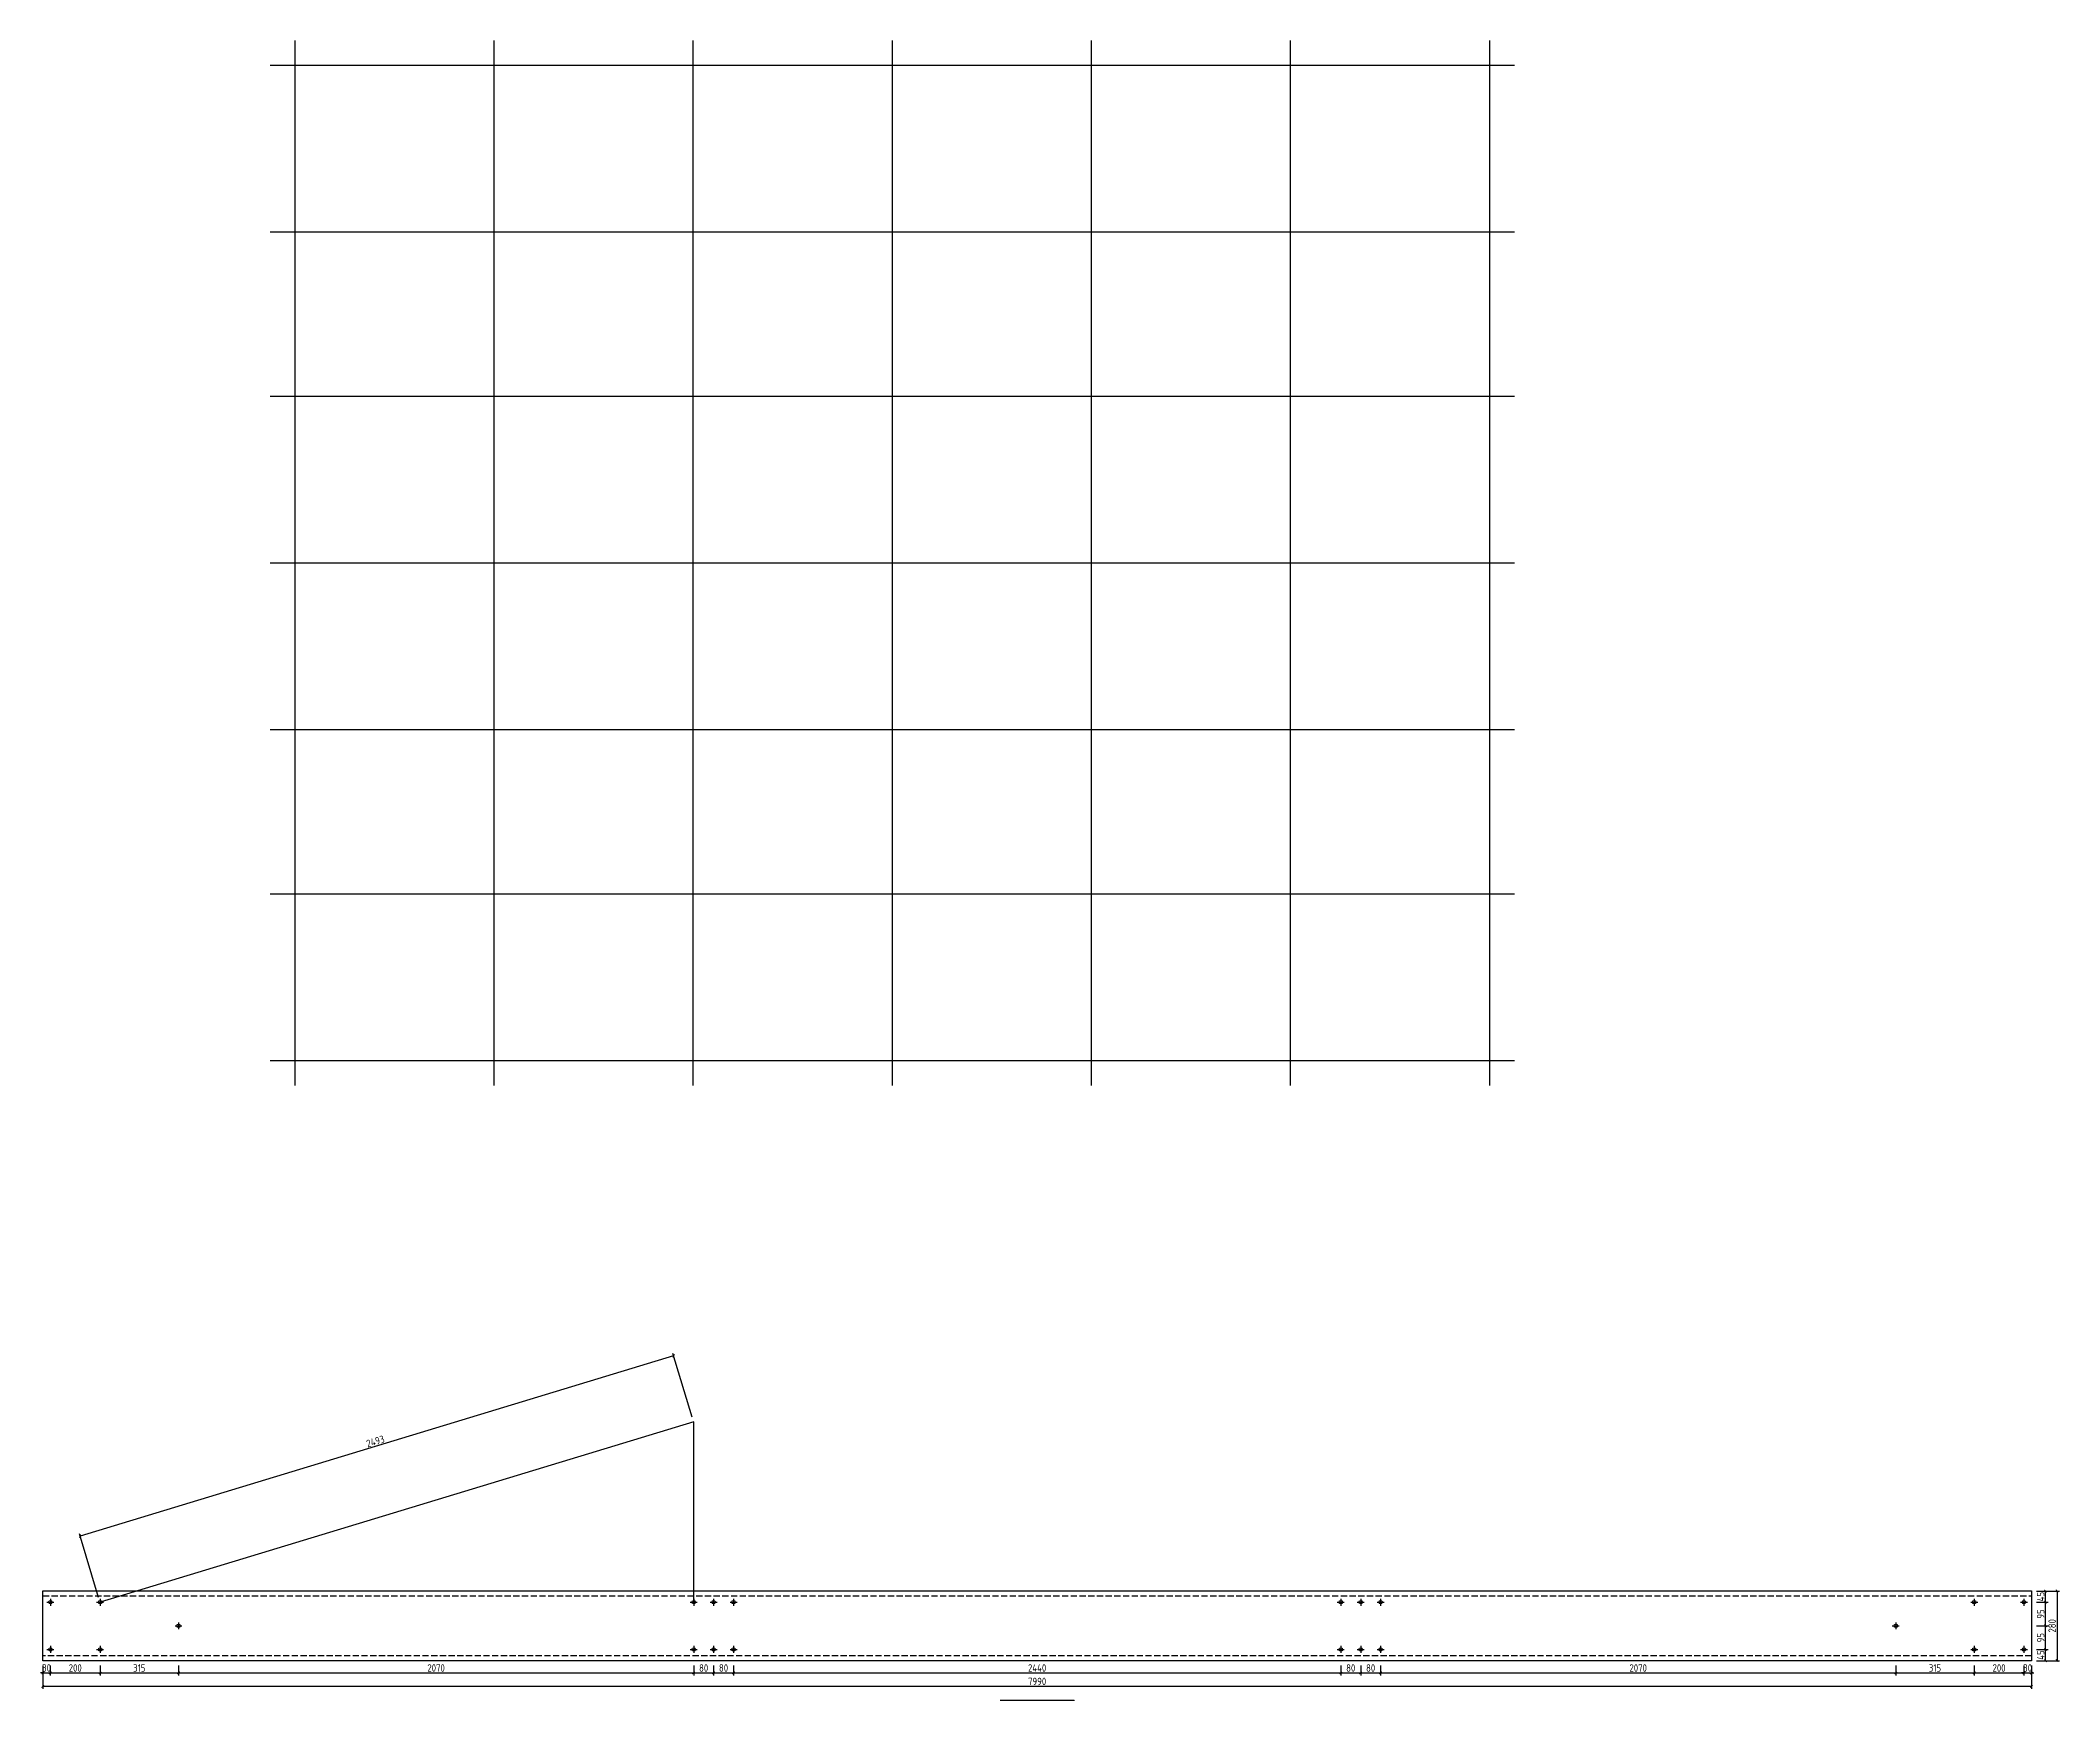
# Model space of a CAD drawing. Extents: x -196983 to 471790, y -783661 to 190401.
# Drawn here: x 89695 to 170828, y 5209 to 71930 of the extents above; entities that cross this region are included whole.
import ezdxf

# ---------------------------------------------------------------- set-up
doc = ezdxf.new("R2010")
doc.units = 0
doc.header["$LTSCALE"] = 1000
doc.header["$MEASUREMENT"] = 0
doc.linetypes.add('DASH', pattern=[0.35, 0.25, -0.1])
doc.layers.add('_TCH_MASK', color=7, linetype='Continuous')
doc.layers.add('DOTE', color=1, linetype='Continuous')
doc.styles.get("Standard").update_dxf_attribs({"font": 'gbenor.shx', "bigfont": 'gbcbig.shx'})
doc.dimstyles.get("Standard").update_dxf_attribs({"dimscale": 100, "dimtxt": 3.5, "dimasz": 1, "dimexe": 2.5, "dimexo": 3, "dimgap": 1.5, "dimtad": 1, "dimdec": 0, "dimzin": 0, "dimdsep": 46, "dimtxsty": 'Standard', "dimblk": 'ARCHTICK', "dimcen": 0.09, "dimadec": 0, "dimazin": 0, "dimtfac": 1, "dimtdec": 0, "dimtix": 1, "dimtmove": 2, "dimatfit": 3, "dimfxl": 1, "dimtolj": 1, "dimtzin": 0, "dimarcsym": 0})

# ---------------------------------------------------------------- blocks, each defined once
blk = doc.blocks.new('_ArchTick')
at = {"color": 0, "linetype": 'ByBlock', "const_width": 0.4}
blk.add_lwpolyline([(-0.5, -0.5), (0.5, 0.5)], dxfattribs=at)
blk = doc.blocks.new('*D23')
at = {"layer": '_TCH_MASK', "color": 0, "lineweight": -2}
for p, q in [((89795, 6614), (89795, 6221)), ((90095, 6614), (90095, 6221)), ((89795, 6321), (89695, 6321)), ((89795, 6321), (90095, 6321)), ((90095, 6321), (90195, 6321))]:
    blk.add_line(p, q, dxfattribs=at)
at = {"layer": 'Defpoints', "color": 0}
for p in [(89795, 6814), (90095, 6814), (90095, 6321)]:
    blk.add_point(p, dxfattribs=at)
at = {"layer": '_TCH_MASK', "color": 0, "lineweight": -2, "xscale": 100, "yscale": 100, "zscale": 100}
blk.add_blockref('_ArchTick', (89795, 6321), dxfattribs=at)
at = {"layer": '_TCH_MASK', "color": 0, "lineweight": -2, "xscale": 100, "yscale": 100, "zscale": 100, "rotation": 180}
blk.add_blockref('_ArchTick', (90095, 6321), dxfattribs=at)
at = {"layer": '_TCH_MASK', "color": 0, "lineweight": 15, "insert": (89945, 6521), "char_height": 300, "attachment_point": 5}
blk.add_mtext('\\A1;30', dxfattribs=at)
blk = doc.blocks.new('*D24')
at = {"layer": '_TCH_MASK', "color": 0, "lineweight": -2}
for p, q in [((90095, 6614), (90095, 6221)), ((92095, 6614), (92095, 6221)), ((90095, 6321), (92095, 6321))]:
    blk.add_line(p, q, dxfattribs=at)
at = {"layer": 'Defpoints', "color": 0}
for p in [(90095, 6814), (92095, 6814), (92095, 6321)]:
    blk.add_point(p, dxfattribs=at)
at = {"layer": '_TCH_MASK', "color": 0, "lineweight": -2, "xscale": 100, "yscale": 100, "zscale": 100, "rotation": 180}
blk.add_blockref('_ArchTick', (90095, 6321), dxfattribs=at)
at = {"layer": '_TCH_MASK', "color": 0, "lineweight": -2, "xscale": 100, "yscale": 100, "zscale": 100}
blk.add_blockref('_ArchTick', (92095, 6321), dxfattribs=at)
at = {"layer": '_TCH_MASK', "color": 0, "lineweight": 15, "insert": (91095, 6521), "char_height": 300, "attachment_point": 5}
blk.add_mtext('\\A1;200', dxfattribs=at)
blk = doc.blocks.new('*D25')
at = {"layer": '_TCH_MASK', "color": 0, "lineweight": -2}
for p, q in [((92095, 6614), (92095, 6221)), ((95245, 6614), (95245, 6221)), ((92095, 6321), (95245, 6321))]:
    blk.add_line(p, q, dxfattribs=at)
at = {"layer": 'Defpoints', "color": 0}
for p in [(92095, 6814), (95245, 6814), (95245, 6321)]:
    blk.add_point(p, dxfattribs=at)
at = {"layer": '_TCH_MASK', "color": 0, "lineweight": -2, "xscale": 100, "yscale": 100, "zscale": 100, "rotation": 180}
blk.add_blockref('_ArchTick', (92095, 6321), dxfattribs=at)
at = {"layer": '_TCH_MASK', "color": 0, "lineweight": -2, "xscale": 100, "yscale": 100, "zscale": 100}
blk.add_blockref('_ArchTick', (95245, 6321), dxfattribs=at)
at = {"layer": '_TCH_MASK', "color": 0, "lineweight": 15, "insert": (93670, 6521), "char_height": 300, "attachment_point": 5}
blk.add_mtext('\\A1;315', dxfattribs=at)
blk = doc.blocks.new('*D26')
at = {"layer": '_TCH_MASK', "color": 0, "lineweight": -2}
for p, q in [((95245, 6614), (95245, 6221)), ((115945, 6614), (115945, 6221)), ((95245, 6321), (115945, 6321))]:
    blk.add_line(p, q, dxfattribs=at)
at = {"layer": 'Defpoints', "color": 0}
for p in [(95245, 6814), (115945, 6814), (115945, 6321)]:
    blk.add_point(p, dxfattribs=at)
at = {"layer": '_TCH_MASK', "color": 0, "lineweight": -2, "xscale": 100, "yscale": 100, "zscale": 100, "rotation": 180}
blk.add_blockref('_ArchTick', (95245, 6321), dxfattribs=at)
at = {"layer": '_TCH_MASK', "color": 0, "lineweight": -2, "xscale": 100, "yscale": 100, "zscale": 100}
blk.add_blockref('_ArchTick', (115945, 6321), dxfattribs=at)
at = {"layer": '_TCH_MASK', "color": 0, "lineweight": 15, "insert": (105595, 6521), "char_height": 300, "attachment_point": 5}
blk.add_mtext('\\A1;2070', dxfattribs=at)
blk = doc.blocks.new('*D27')
at = {"layer": '_TCH_MASK', "color": 0, "lineweight": -2}
for p, q in [((115945, 6614), (115945, 6221)), ((116745, 6614), (116745, 6221)), ((115945, 6321), (116745, 6321))]:
    blk.add_line(p, q, dxfattribs=at)
at = {"layer": 'Defpoints', "color": 0}
for p in [(115945, 6814), (116745, 6814), (116745, 6321)]:
    blk.add_point(p, dxfattribs=at)
at = {"layer": '_TCH_MASK', "color": 0, "lineweight": -2, "xscale": 100, "yscale": 100, "zscale": 100, "rotation": 180}
blk.add_blockref('_ArchTick', (115945, 6321), dxfattribs=at)
at = {"layer": '_TCH_MASK', "color": 0, "lineweight": -2, "xscale": 100, "yscale": 100, "zscale": 100}
blk.add_blockref('_ArchTick', (116745, 6321), dxfattribs=at)
at = {"layer": '_TCH_MASK', "color": 0, "lineweight": 15, "insert": (116345, 6521), "char_height": 300, "attachment_point": 5}
blk.add_mtext('\\A1;80', dxfattribs=at)
blk = doc.blocks.new('*D28')
at = {"layer": '_TCH_MASK', "color": 0, "lineweight": -2}
for p, q in [((116745, 6614), (116745, 6221)), ((117545, 6614), (117545, 6221)), ((116745, 6321), (117545, 6321))]:
    blk.add_line(p, q, dxfattribs=at)
at = {"layer": 'Defpoints', "color": 0}
for p in [(116745, 6814), (117545, 6814), (117545, 6321)]:
    blk.add_point(p, dxfattribs=at)
at = {"layer": '_TCH_MASK', "color": 0, "lineweight": -2, "xscale": 100, "yscale": 100, "zscale": 100, "rotation": 180}
blk.add_blockref('_ArchTick', (116745, 6321), dxfattribs=at)
at = {"layer": '_TCH_MASK', "color": 0, "lineweight": -2, "xscale": 100, "yscale": 100, "zscale": 100}
blk.add_blockref('_ArchTick', (117545, 6321), dxfattribs=at)
at = {"layer": '_TCH_MASK', "color": 0, "lineweight": 15, "insert": (117145, 6521), "char_height": 300, "attachment_point": 5}
blk.add_mtext('\\A1;80', dxfattribs=at)
blk = doc.blocks.new('*D29')
at = {"layer": '_TCH_MASK', "color": 0, "lineweight": -2}
for p, q in [((117545, 6614), (117545, 6221)), ((141945, 6614), (141945, 6221)), ((117545, 6321), (141945, 6321))]:
    blk.add_line(p, q, dxfattribs=at)
at = {"layer": 'Defpoints', "color": 0}
for p in [(117545, 6814), (141945, 6814), (141945, 6321)]:
    blk.add_point(p, dxfattribs=at)
at = {"layer": '_TCH_MASK', "color": 0, "lineweight": -2, "xscale": 100, "yscale": 100, "zscale": 100, "rotation": 180}
blk.add_blockref('_ArchTick', (117545, 6321), dxfattribs=at)
at = {"layer": '_TCH_MASK', "color": 0, "lineweight": -2, "xscale": 100, "yscale": 100, "zscale": 100}
blk.add_blockref('_ArchTick', (141945, 6321), dxfattribs=at)
at = {"layer": '_TCH_MASK', "color": 0, "lineweight": 15, "insert": (129745, 6521), "char_height": 300, "attachment_point": 5}
blk.add_mtext('\\A1;2440', dxfattribs=at)
blk = doc.blocks.new('*D30')
at = {"layer": '_TCH_MASK', "color": 0, "lineweight": -2}
for p, q in [((141945, 6614), (141945, 6221)), ((142745, 6614), (142745, 6221)), ((141945, 6321), (142745, 6321))]:
    blk.add_line(p, q, dxfattribs=at)
at = {"layer": 'Defpoints', "color": 0}
for p in [(141945, 6814), (142745, 6814), (142745, 6321)]:
    blk.add_point(p, dxfattribs=at)
at = {"layer": '_TCH_MASK', "color": 0, "lineweight": -2, "xscale": 100, "yscale": 100, "zscale": 100, "rotation": 180}
blk.add_blockref('_ArchTick', (141945, 6321), dxfattribs=at)
at = {"layer": '_TCH_MASK', "color": 0, "lineweight": -2, "xscale": 100, "yscale": 100, "zscale": 100}
blk.add_blockref('_ArchTick', (142745, 6321), dxfattribs=at)
at = {"layer": '_TCH_MASK', "color": 0, "lineweight": 15, "insert": (142345, 6521), "char_height": 300, "attachment_point": 5}
blk.add_mtext('\\A1;80', dxfattribs=at)
blk = doc.blocks.new('*D31')
at = {"layer": '_TCH_MASK', "color": 0, "lineweight": -2}
for p, q in [((142745, 6614), (142745, 6221)), ((143545, 6614), (143545, 6221)), ((142745, 6321), (143545, 6321))]:
    blk.add_line(p, q, dxfattribs=at)
at = {"layer": 'Defpoints', "color": 0}
for p in [(142745, 6814), (143545, 6814), (143545, 6321)]:
    blk.add_point(p, dxfattribs=at)
at = {"layer": '_TCH_MASK', "color": 0, "lineweight": -2, "xscale": 100, "yscale": 100, "zscale": 100, "rotation": 180}
blk.add_blockref('_ArchTick', (142745, 6321), dxfattribs=at)
at = {"layer": '_TCH_MASK', "color": 0, "lineweight": -2, "xscale": 100, "yscale": 100, "zscale": 100}
blk.add_blockref('_ArchTick', (143545, 6321), dxfattribs=at)
at = {"layer": '_TCH_MASK', "color": 0, "lineweight": 15, "insert": (143145, 6521), "char_height": 300, "attachment_point": 5}
blk.add_mtext('\\A1;80', dxfattribs=at)
blk = doc.blocks.new('*D32')
at = {"layer": '_TCH_MASK', "color": 0, "lineweight": -2}
for p, q in [((143545, 6614), (143545, 6221)), ((164245, 6614), (164245, 6221)), ((143545, 6321), (164245, 6321))]:
    blk.add_line(p, q, dxfattribs=at)
at = {"layer": 'Defpoints', "color": 0}
for p in [(143545, 6814), (164245, 6814), (164245, 6321)]:
    blk.add_point(p, dxfattribs=at)
at = {"layer": '_TCH_MASK', "color": 0, "lineweight": -2, "xscale": 100, "yscale": 100, "zscale": 100, "rotation": 180}
blk.add_blockref('_ArchTick', (143545, 6321), dxfattribs=at)
at = {"layer": '_TCH_MASK', "color": 0, "lineweight": -2, "xscale": 100, "yscale": 100, "zscale": 100}
blk.add_blockref('_ArchTick', (164245, 6321), dxfattribs=at)
at = {"layer": '_TCH_MASK', "color": 0, "lineweight": 15, "insert": (153895, 6521), "char_height": 300, "attachment_point": 5}
blk.add_mtext('\\A1;2070', dxfattribs=at)
blk = doc.blocks.new('*D33')
at = {"layer": '_TCH_MASK', "color": 0, "lineweight": -2}
for p, q in [((164245, 6614), (164245, 6221)), ((167395, 6614), (167395, 6221)), ((164245, 6321), (167395, 6321))]:
    blk.add_line(p, q, dxfattribs=at)
at = {"layer": 'Defpoints', "color": 0}
for p in [(164245, 6814), (167395, 6814), (167395, 6321)]:
    blk.add_point(p, dxfattribs=at)
at = {"layer": '_TCH_MASK', "color": 0, "lineweight": -2, "xscale": 100, "yscale": 100, "zscale": 100, "rotation": 180}
blk.add_blockref('_ArchTick', (164245, 6321), dxfattribs=at)
at = {"layer": '_TCH_MASK', "color": 0, "lineweight": -2, "xscale": 100, "yscale": 100, "zscale": 100}
blk.add_blockref('_ArchTick', (167395, 6321), dxfattribs=at)
at = {"layer": '_TCH_MASK', "color": 0, "lineweight": 15, "insert": (165820, 6521), "char_height": 300, "attachment_point": 5}
blk.add_mtext('\\A1;315', dxfattribs=at)
blk = doc.blocks.new('*D34')
at = {"layer": '_TCH_MASK', "color": 0, "lineweight": -2}
for p, q in [((167395, 6614), (167395, 6221)), ((169395, 6614), (169395, 6221)), ((167395, 6321), (169395, 6321))]:
    blk.add_line(p, q, dxfattribs=at)
at = {"layer": 'Defpoints', "color": 0}
for p in [(167395, 6814), (169395, 6814), (169395, 6321)]:
    blk.add_point(p, dxfattribs=at)
at = {"layer": '_TCH_MASK', "color": 0, "lineweight": -2, "xscale": 100, "yscale": 100, "zscale": 100, "rotation": 180}
blk.add_blockref('_ArchTick', (167395, 6321), dxfattribs=at)
at = {"layer": '_TCH_MASK', "color": 0, "lineweight": -2, "xscale": 100, "yscale": 100, "zscale": 100}
blk.add_blockref('_ArchTick', (169395, 6321), dxfattribs=at)
at = {"layer": '_TCH_MASK', "color": 0, "lineweight": 15, "insert": (168395, 6521), "char_height": 300, "attachment_point": 5}
blk.add_mtext('\\A1;200', dxfattribs=at)
blk = doc.blocks.new('*D35')
at = {"layer": '_TCH_MASK', "color": 0, "lineweight": -2}
for p, q in [((169395, 6614), (169395, 6221)), ((169695, 6614), (169695, 6221)), ((169395, 6321), (169295, 6321)), ((169395, 6321), (169695, 6321)), ((169695, 6321), (169795, 6321))]:
    blk.add_line(p, q, dxfattribs=at)
at = {"layer": 'Defpoints', "color": 0}
for p in [(169395, 6814), (169695, 6814), (169695, 6321)]:
    blk.add_point(p, dxfattribs=at)
at = {"layer": '_TCH_MASK', "color": 0, "lineweight": -2, "xscale": 100, "yscale": 100, "zscale": 100}
blk.add_blockref('_ArchTick', (169395, 6321), dxfattribs=at)
at = {"layer": '_TCH_MASK', "color": 0, "lineweight": -2, "xscale": 100, "yscale": 100, "zscale": 100, "rotation": 180}
blk.add_blockref('_ArchTick', (169695, 6321), dxfattribs=at)
at = {"layer": '_TCH_MASK', "color": 0, "lineweight": 15, "insert": (169545, 6521), "char_height": 300, "attachment_point": 5}
blk.add_mtext('\\A1;30', dxfattribs=at)
blk = doc.blocks.new('*D36')
at = {"layer": '_TCH_MASK', "color": 0, "lineweight": -2}
for p, q in [((89795, 6614), (89795, 5679)), ((169695, 6614), (169695, 5679)), ((169695, 5779), (89795, 5779))]:
    blk.add_line(p, q, dxfattribs=at)
at = {"layer": 'Defpoints', "color": 0}
for p in [(89795, 6814), (169695, 6814), (89795, 5779)]:
    blk.add_point(p, dxfattribs=at)
at = {"layer": '_TCH_MASK', "color": 0, "lineweight": -2, "xscale": 100, "yscale": 100, "zscale": 100, "rotation": 180}
blk.add_blockref('_ArchTick', (89795, 5779), dxfattribs=at)
at = {"layer": '_TCH_MASK', "color": 0, "lineweight": -2, "xscale": 100, "yscale": 100, "zscale": 100}
blk.add_blockref('_ArchTick', (169695, 5779), dxfattribs=at)
at = {"layer": '_TCH_MASK', "color": 0, "lineweight": 15, "insert": (129745, 5979), "char_height": 300, "attachment_point": 5}
blk.add_mtext('\\A1;7990', dxfattribs=at)
blk = doc.blocks.new('*D37')
at = {"layer": '_TCH_MASK', "color": 0, "lineweight": -2}
for p, q in [((169895, 7264), (170365, 7264)), ((169895, 6814), (170365, 6814)), ((170265, 6814), (170265, 7264))]:
    blk.add_line(p, q, dxfattribs=at)
at = {"layer": 'Defpoints', "color": 0}
for p in [(169695, 7264), (169695, 6814), (170265, 7264)]:
    blk.add_point(p, dxfattribs=at)
at = {"layer": '_TCH_MASK', "color": 0, "lineweight": -2, "xscale": 100, "yscale": 100, "zscale": 100}
for p, rotation in [((170265, 7264), 90), ((170265, 6814), 270)]:
    blk.add_blockref('_ArchTick', p, dxfattribs=dict(at, rotation=rotation))
at = {"layer": '_TCH_MASK', "color": 0, "lineweight": 15, "insert": (170065, 7039), "char_height": 300, "attachment_point": 5, "rotation": 90}
blk.add_mtext('\\A1;45', dxfattribs=at)
blk = doc.blocks.new('*D38')
at = {"layer": '_TCH_MASK', "color": 0, "lineweight": -2}
for p, q in [((169895, 8214), (170365, 8214)), ((170265, 7264), (170265, 8214)), ((169895, 7264), (170365, 7264))]:
    blk.add_line(p, q, dxfattribs=at)
at = {"layer": 'Defpoints', "color": 0}
for p in [(169695, 8214), (170265, 8214), (169695, 7264)]:
    blk.add_point(p, dxfattribs=at)
at = {"layer": '_TCH_MASK', "color": 0, "lineweight": -2, "xscale": 100, "yscale": 100, "zscale": 100}
for p, rotation in [((170265, 8214), 90), ((170265, 7264), 270)]:
    blk.add_blockref('_ArchTick', p, dxfattribs=dict(at, rotation=rotation))
at = {"layer": '_TCH_MASK', "color": 0, "lineweight": 15, "insert": (170065, 7739), "char_height": 300, "attachment_point": 5, "rotation": 90}
blk.add_mtext('\\A1;95', dxfattribs=at)
blk = doc.blocks.new('*D39')
at = {"layer": '_TCH_MASK', "color": 0, "lineweight": -2}
for p, q in [((169895, 9164), (170365, 9164)), ((170265, 8214), (170265, 9164)), ((169895, 8214), (170365, 8214))]:
    blk.add_line(p, q, dxfattribs=at)
at = {"layer": 'Defpoints', "color": 0}
for p in [(169695, 9164), (170265, 9164), (169695, 8214)]:
    blk.add_point(p, dxfattribs=at)
at = {"layer": '_TCH_MASK', "color": 0, "lineweight": -2, "xscale": 100, "yscale": 100, "zscale": 100}
for p, rotation in [((170265, 9164), 90), ((170265, 8214), 270)]:
    blk.add_blockref('_ArchTick', p, dxfattribs=dict(at, rotation=rotation))
at = {"layer": '_TCH_MASK', "color": 0, "lineweight": 15, "insert": (170065, 8689), "char_height": 300, "attachment_point": 5, "rotation": 90}
blk.add_mtext('\\A1;95', dxfattribs=at)
blk = doc.blocks.new('*D40')
at = {"layer": '_TCH_MASK', "color": 0, "lineweight": -2}
for p, q in [((169895, 9614), (170365, 9614)), ((169895, 9164), (170365, 9164)), ((170265, 9164), (170265, 9614))]:
    blk.add_line(p, q, dxfattribs=at)
at = {"layer": 'Defpoints', "color": 0}
for p in [(169695, 9614), (169695, 9164), (170265, 9614)]:
    blk.add_point(p, dxfattribs=at)
at = {"layer": '_TCH_MASK', "color": 0, "lineweight": -2, "xscale": 100, "yscale": 100, "zscale": 100}
for p, rotation in [((170265, 9614), 90), ((170265, 9164), 270)]:
    blk.add_blockref('_ArchTick', p, dxfattribs=dict(at, rotation=rotation))
at = {"layer": '_TCH_MASK', "color": 0, "lineweight": 15, "insert": (170065, 9389), "char_height": 300, "attachment_point": 5, "rotation": 90}
blk.add_mtext('\\A1;45', dxfattribs=at)
blk = doc.blocks.new('*D41')
at = {"layer": '_TCH_MASK', "color": 0, "lineweight": -2}
for p, q in [((169895, 9614), (170828, 9614)), ((170728, 9614), (170728, 6814)), ((169895, 6814), (170828, 6814))]:
    blk.add_line(p, q, dxfattribs=at)
at = {"layer": 'Defpoints', "color": 0}
for p in [(169695, 9614), (169695, 6814), (170728, 6814)]:
    blk.add_point(p, dxfattribs=at)
at = {"layer": '_TCH_MASK', "color": 0, "lineweight": -2, "xscale": 100, "yscale": 100, "zscale": 100}
for p, rotation in [((170728, 9614), 90), ((170728, 6814), 270)]:
    blk.add_blockref('_ArchTick', p, dxfattribs=dict(at, rotation=rotation))
at = {"layer": '_TCH_MASK', "color": 0, "lineweight": 15, "insert": (170528, 8214), "char_height": 300, "attachment_point": 5, "rotation": 90}
blk.add_mtext('\\A1;280', dxfattribs=at)
blk = doc.blocks.new('*D1484')
at = {"layer": '_TCH_MASK', "color": 0, "lineweight": -2}
for p, q in [((115140, 19064), (91290, 11814)), ((115887, 16605), (115111, 19160)), ((92037, 9355), (91261, 11910))]:
    blk.add_line(p, q, dxfattribs=at)
at = {"layer": 'Defpoints', "color": 0}
for p in [(115945, 16414), (91290, 11814), (92095, 9164)]:
    blk.add_point(p, dxfattribs=at)
at = {"layer": '_TCH_MASK', "color": 0, "lineweight": -2, "xscale": 100, "yscale": 100, "zscale": 100}
for p, rotation in [((115140, 19064), 16.90839216396848), ((91290, 11814), 196.9083921639684)]:
    blk.add_blockref('_ArchTick', p, dxfattribs=dict(at, rotation=rotation))
at = {"layer": '_TCH_MASK', "color": 0, "lineweight": 15, "insert": (103157, 15630), "char_height": 300, "attachment_point": 5, "rotation": 16.90839}
blk.add_mtext('\\A1;2493', dxfattribs=at)

msp = doc.modelspace()

# ---------------------------------------------------------------- linework, layer by layer
at = {"color": 3}
for p, q in [((115945.4, 16414.1), (92095.4, 9164.1)), ((115945.4, 9164.1), (115945.4, 16414.1))]:
    msp.add_line(p, q, dxfattribs=at)
for p, q in [((89795.4, 9614.1), (169695.4, 9614.1)), ((89795.4, 6814.1), (89795.4, 9614.1)), ((169695.4, 9614.1), (169695.4, 6814.1)), ((169695.4, 6814.1), (89795.4, 6814.1))]:
    msp.add_line(p, q)
at = {"linetype": 'DASH'}
for p, q in [((89795.4, 9414.1), (169695.4, 9414.1)), ((169695.4, 7014.1), (89795.4, 7014.1))]:
    msp.add_line(p, q, dxfattribs=at)
at = {"color": 1}
for p, q in [((89955.4, 9164.1), (90235.4, 9164.1)), ((90095.4, 9304.1), (90095.4, 9024.1)), ((91955.4, 9164.1), (92235.4, 9164.1)), ((92095.4, 9304.1), (92095.4, 9024.1)), ((115805.4, 9164.1), (116085.4, 9164.1)), ((115945.4, 9304.1), (115945.4, 9024.1)), ((116605.4, 9164.1), (116885.4, 9164.1)), ((116745.4, 9304.1), (116745.4, 9024.1)), ((117405.4, 9164.1), (117685.4, 9164.1)), ((117545.4, 9304.1), (117545.4, 9024.1)), ((141805.4, 9164.1), (142085.4, 9164.1)), ((141945.4, 9304.1), (141945.4, 9024.1)), ((142605.4, 9164.1), (142885.4, 9164.1)), ((142745.4, 9304.1), (142745.4, 9024.1)), ((143405.4, 9164.1), (143685.4, 9164.1)), ((143545.4, 9304.1), (143545.4, 9024.1)), ((167255.4, 9164.1), (167535.4, 9164.1)), ((167395.4, 9304.1), (167395.4, 9024.1)), ((169255.4, 9164.1), (169535.4, 9164.1)), ((169395.4, 9304.1), (169395.4, 9024.1)), ((95105.4, 8214.1), (95385.4, 8214.1)), ((95245.4, 8354.1), (95245.4, 8074.1)), ((164105.4, 8214.1), (164385.4, 8214.1)), ((164245.4, 8354.1), (164245.4, 8074.1)), ((90095.4, 7404.1), (90095.4, 7124.1)), ((92095.4, 7404.1), (92095.4, 7124.1)), ((115945.4, 7404.1), (115945.4, 7124.1)), ((116745.4, 7404.1), (116745.4, 7124.1)), ((117545.4, 7404.1), (117545.4, 7124.1)), ((141945.4, 7404.1), (141945.4, 7124.1)), ((142745.4, 7404.1), (142745.4, 7124.1)), ((143545.4, 7404.1), (143545.4, 7124.1)), ((167395.4, 7404.1), (167395.4, 7124.1)), ((169395.4, 7404.1), (169395.4, 7124.1)), ((89955.4, 7264.1), (90235.4, 7264.1)), ((91955.4, 7264.1), (92235.4, 7264.1)), ((115805.4, 7264.1), (116085.4, 7264.1)), ((116605.4, 7264.1), (116885.4, 7264.1)), ((117405.4, 7264.1), (117685.4, 7264.1)), ((141805.4, 7264.1), (142085.4, 7264.1)), ((142605.4, 7264.1), (142885.4, 7264.1)), ((143405.4, 7264.1), (143685.4, 7264.1)), ((167255.4, 7264.1), (167535.4, 7264.1)), ((169255.4, 7264.1), (169535.4, 7264.1))]:
    msp.add_line(p, q, dxfattribs=at)
for centre in [(90095.4, 9164.1), (92095.4, 9164.1), (115945.4, 9164.1), (116745.4, 9164.1), (117545.4, 9164.1), (141945.4, 9164.1), (142745.4, 9164.1), (143545.4, 9164.1), (167395.4, 9164.1), (169395.4, 9164.1), (95245.4, 8214.1), (164245.4, 8214.1), (90095.4, 7264.1), (92095.4, 7264.1), (115945.4, 7264.1), (116745.4, 7264.1), (117545.4, 7264.1), (141945.4, 7264.1), (142745.4, 7264.1), (143545.4, 7264.1), (167395.4, 7264.1), (169395.4, 7264.1)]:
    msp.add_circle(centre, 70, dxfattribs=at)
at = {"layer": '_TCH_MASK', "lineweight": 15}
msp.add_line((131240.5, 5208.6), (128253.3, 5208.6), dxfattribs=at)
at = {"layer": '_TCH_MASK', "lineweight": 15, "const_width": 20}
msp.add_lwpolyline([(128253.3, 5253.9), (131240.5, 5253.9)], dxfattribs=at)
at = {"layer": 'DOTE', "color": 0}
for p, q in [((99928.3, 29930.4), (99928.3, 71930.4)), ((107928.3, 29930.4), (107928.3, 71930.4)), ((115928.3, 29930.4), (115928.3, 71930.4)), ((123928.3, 29930.4), (123928.3, 71930.4)), ((131928.3, 29930.4), (131928.3, 71930.4)), ((139928.3, 29930.4), (139928.3, 71930.4)), ((147928.3, 29930.4), (147928.3, 71930.4)), ((98928.3, 70930.4), (148928.3, 70930.4)), ((98928.3, 64230.4), (148928.3, 64230.4)), ((98928.3, 57630.4), (148928.3, 57630.4)), ((98928.3, 50930.4), (148928.3, 50930.4)), ((98928.3, 44230.4), (148928.3, 44230.4)), ((98928.3, 37630.4), (148928.3, 37630.4)), ((98928.3, 30930.4), (148928.3, 30930.4))]:
    msp.add_line(p, q, dxfattribs=at)

# ---------------------------------------------------------------- dimensions: what is measured, and where the dimension line sits
at = {"layer": '_TCH_MASK', "lineweight": 15}
dim = msp.add_aligned_dim(p1=(115945.4, 16414.1), p2=(92095.4, 9164.1), distance=-2769.5, dimstyle='Standard', override={"dimtxt": 3, "dimexe": 1, "dimexo": 2, "dimgap": 0.5, "dimlfac": 0.1}, dxfattribs=at)
dim.commit()
dim.dimension.update_dxf_attribs({"geometry": '*D1484', "text_midpoint": (103156.7, 15630.3)})
for base, p1, p2, picture, middle in [((170265, 9614.1), (169695.4, 9164.1), (169695.4, 9614.1), '*D40', (170065, 9389.1)), ((170728.1, 6814.1), (169695.4, 9614.1), (169695.4, 6814.1), '*D41', (170528.1, 8214.1)), ((170265, 9164.1), (169695.4, 8214.1), (169695.4, 9164.1), '*D39', (170065, 8689.1)), ((170265, 8214.1), (169695.4, 7264.1), (169695.4, 8214.1), '*D38', (170065, 7739.1)), ((170265, 7264.1), (169695.4, 6814.1), (169695.4, 7264.1), '*D37', (170065, 7039.1))]:
    dim = msp.add_linear_dim(base=base, p1=p1, p2=p2, angle=90, dimstyle='Standard', override={"dimtxt": 3, "dimexe": 1, "dimexo": 2, "dimgap": 0.5, "dimlfac": 0.1}, dxfattribs=at)
    dim.commit()
    dim.dimension.update_dxf_attribs({"geometry": picture, "text_midpoint": middle})
for base, p1, p2, picture, middle in [((90095.4, 6320.8), (89795.4, 6814.1), (90095.4, 6814.1), '*D23', (89945.4, 6520.8)), ((89795.4, 5779.4), (169695.4, 6814.1), (89795.4, 6814.1), '*D36', (129745.4, 5979.4)), ((92095.4, 6320.8), (90095.4, 6814.1), (92095.4, 6814.1), '*D24', (91095.4, 6520.8)), ((95245.4, 6320.8), (92095.4, 6814.1), (95245.4, 6814.1), '*D25', (93670.4, 6520.8)), ((115945.4, 6320.8), (95245.4, 6814.1), (115945.4, 6814.1), '*D26', (105595.4, 6520.8)), ((116745.4, 6320.8), (115945.4, 6814.1), (116745.4, 6814.1), '*D27', (116345.4, 6520.8)), ((117545.4, 6320.8), (116745.4, 6814.1), (117545.4, 6814.1), '*D28', (117145.4, 6520.8)), ((141945.4, 6320.8), (117545.4, 6814.1), (141945.4, 6814.1), '*D29', (129745.4, 6520.8)), ((142745.4, 6320.8), (141945.4, 6814.1), (142745.4, 6814.1), '*D30', (142345.4, 6520.8)), ((143545.4, 6320.8), (142745.4, 6814.1), (143545.4, 6814.1), '*D31', (143145.4, 6520.8)), ((164245.4, 6320.8), (143545.4, 6814.1), (164245.4, 6814.1), '*D32', (153895.4, 6520.8)), ((167395.4, 6320.8), (164245.4, 6814.1), (167395.4, 6814.1), '*D33', (165820.4, 6520.8)), ((169395.4, 6320.8), (167395.4, 6814.1), (169395.4, 6814.1), '*D34', (168395.4, 6520.8)), ((169695.4, 6320.8), (169395.4, 6814.1), (169695.4, 6814.1), '*D35', (169545.4, 6520.8))]:
    dim = msp.add_linear_dim(base=base, p1=p1, p2=p2, dimstyle='Standard', override={"dimtxt": 3, "dimexe": 1, "dimexo": 2, "dimgap": 0.5, "dimlfac": 0.1}, dxfattribs=at)
    dim.commit()
    dim.dimension.update_dxf_attribs({"geometry": picture, "text_midpoint": middle})

doc.saveas('drawing.dxf')
